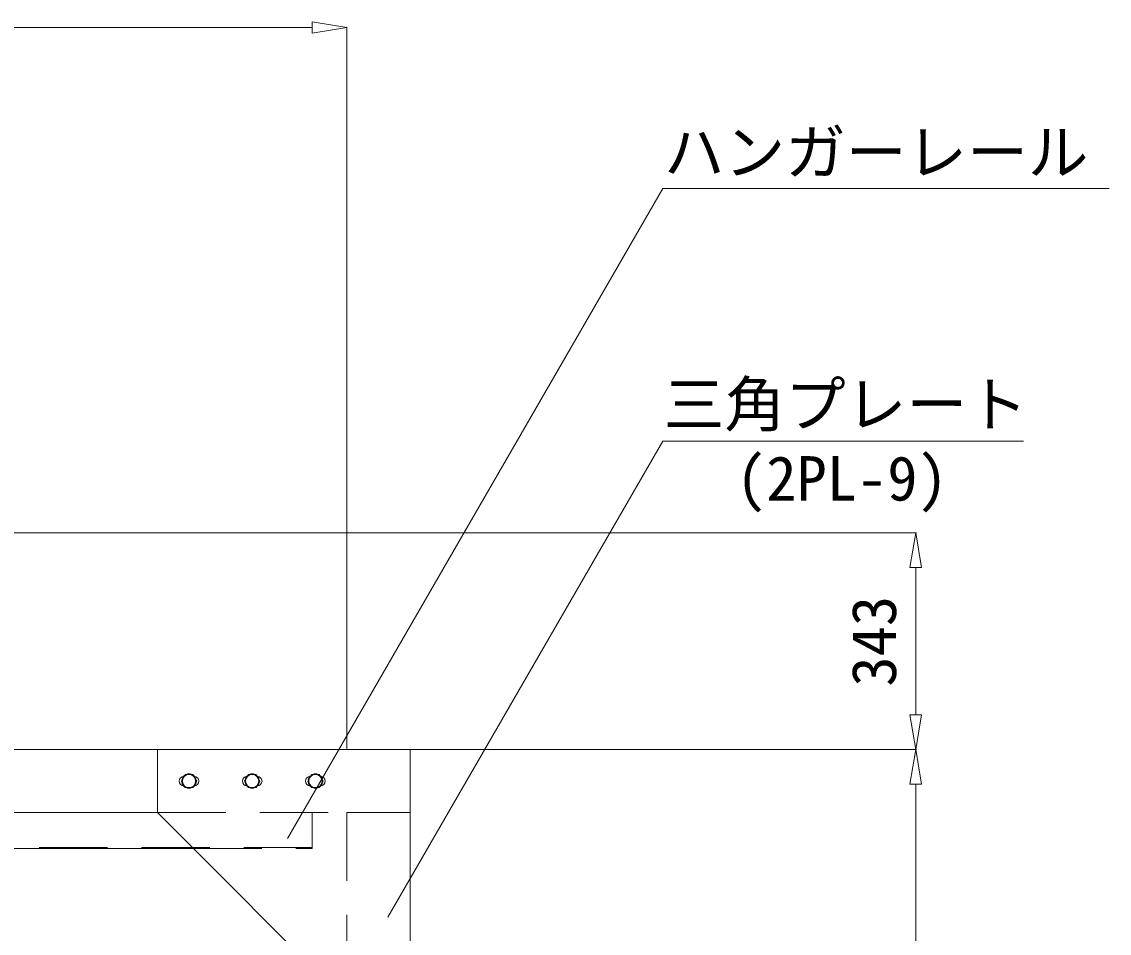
# Model space of a CAD drawing. Units: millimetres, scale not verified. Extents: x -10062 to 10062, y -16938 to 16938.
# Drawn here: x -277 to 1444, y 10433 to 11877 of the extents above; entities that cross this region are included whole.
import ezdxf
from ezdxf.enums import TextEntityAlignment as Align

# ---------------------------------------------------------------- set-up
doc = ezdxf.new("R2010")
doc.units = ezdxf.units.MM
doc.header["$LTSCALE"] = 90
doc.linetypes.add('DASHED1', pattern=[1.8, 1.2, -0.6])
for name, color, linetype, lineweight in [('0-6_ﾎﾞﾙﾄ類', 134, 'Continuous', 18), ('0-C_寸法', 134, 'Continuous', 18), ('1-A_標準柱', 134, 'Continuous', 18), ('1-B_文字', 134, 'Continuous', 18), ('2-1_連結用梁36', 134, 'Continuous', 18)]:
    doc.layers.add(name, color=color, linetype=linetype, lineweight=lineweight)
doc.styles.add('ＭＳ ゴシック', font='')
doc.styles.get('ＭＳ ゴシック').set_extended_font_data('MS Gothic')

msp = doc.modelspace()

# ---------------------------------------------------------------- linework, layer by layer
at = {"layer": '0-6_ﾎﾞﾙﾄ類'}
for points in [[(-6.43, 10685), (-0.38, 10674.5), (-6.43, 10664), (-18.56, 10664), (-24.62, 10674.5), (-18.56, 10685)], [(93.56, 10685), (99.62, 10674.5), (93.56, 10664), (81.44, 10664), (75.38, 10674.5), (81.44, 10685)], [(193.56, 10685), (199.62, 10674.5), (193.56, 10664), (181.44, 10664), (175.37, 10674.5), (181.44, 10685)]]:
    msp.add_lwpolyline(points, close=True, dxfattribs=at)
for centre in [(-12.5, 10674.5), (87.5, 10674.5), (187.5, 10674.5)]:
    msp.add_circle(centre, 10.5, dxfattribs=at)
for centre, radius, start, end in [((-12.5, 10674.5), 11.35, 127.685, 172.315), ((-12.5, 10674.5), 11.35, 187.685, 232.315), ((-12.5, 10674.5), 11, 132.659, 167.341), ((-12.5, 10674.5), 11, 192.659, 227.341), ((-12.5, 10674.5), 11.35, 67.685, 112.315), ((-12.5, 10674.5), 11, 72.659, 107.341), ((-12.5, 10674.5), 11.35, 7.685, 52.315), ((-12.5, 10674.5), 11.35, 307.685, 352.315), ((-12.5, 10674.5), 11, 12.659, 47.341), ((-12.5, 10674.5), 11, 312.659, 347.341), ((87.5, 10674.5), 11.35, 127.685, 172.315), ((87.5, 10674.5), 11.35, 187.685, 232.315), ((87.5, 10674.5), 11, 132.659, 167.341), ((87.5, 10674.5), 11, 192.659, 227.341), ((87.5, 10674.5), 11.35, 67.685, 112.315), ((87.5, 10674.5), 11, 72.659, 107.341), ((87.5, 10674.5), 11.35, 7.685, 52.315), ((87.5, 10674.5), 11.35, 307.685, 352.315), ((87.5, 10674.5), 11, 12.659, 47.341), ((87.5, 10674.5), 11, 312.659, 347.341), ((187.5, 10674.5), 11.35, 127.685, 172.315), ((187.5, 10674.5), 11.35, 187.685, 232.315), ((187.5, 10674.5), 11, 132.659, 167.341), ((187.5, 10674.5), 11, 192.659, 227.341), ((187.5, 10674.5), 11.35, 67.685, 112.315), ((187.5, 10674.5), 11, 72.659, 107.341), ((187.5, 10674.5), 11.35, 7.685, 52.315), ((187.5, 10674.5), 11.35, 307.685, 352.315), ((187.5, 10674.5), 11, 12.659, 47.341), ((187.5, 10674.5), 11, 312.659, 347.341), ((-12.5, 10674.5), 11.35, 247.685, 292.315), ((-12.5, 10674.5), 11, 252.659, 287.341), ((87.5, 10674.5), 11.35, 247.685, 292.315), ((87.5, 10674.5), 11, 252.659, 287.341), ((187.5, 10674.5), 11.35, 247.685, 292.315), ((187.5, 10674.5), 11, 252.659, 287.341)]:
    msp.add_arc(centre, radius, start, end, dxfattribs=at)
at = {"layer": '0-C_寸法'}
for p, q in [((182.5, 11876.67), (237.5, 11867.5)), ((182.5, 11876.67), (182.5, 11858.34)), ((-6907.5, 11867.5), (182.5, 11867.5)), ((237.5, 11867.5), (182.5, 11858.34)), ((237.5, 10725.5), (237.5, 11868.5)), ((-3361.5, 11067.5), (1138.5, 11067.5)), ((1128.33, 11012.5), (1137.5, 11067.5)), ((1137.5, 11067.5), (1146.66, 11012.5)), ((1128.33, 11012.5), (1146.66, 11012.5)), ((1137.5, 11012.5), (1137.5, 10779.5)), ((1128.33, 10779.5), (1137.5, 10724.5)), ((1128.33, 10779.5), (1146.66, 10779.5)), ((1137.5, 10724.5), (1146.66, 10779.5)), ((338.5, 10724.5), (1138.5, 10724.5)), ((338.5, 10724.5), (1138.5, 10724.5)), ((1128.33, 10669.5), (1137.5, 10724.5)), ((1137.5, 10724.5), (1146.66, 10669.5)), ((1128.33, 10669.5), (1146.66, 10669.5)), ((1137.5, 10669.5), (1137.5, 6279.5))]:
    msp.add_line(p, q, dxfattribs=at)
at = {"layer": '1-A_標準柱', "linetype": 'DASHED1'}
for q in [(237.5, 10324.5), (337.5, 10624.5)]:
    msp.add_line((237.5, 10624.5), q, dxfattribs=at)
at = {"layer": '1-A_標準柱'}
msp.add_lwpolyline([(-62.5, 10724.5), (337.5, 10724.5), (337.5, 10324.5), (237.5, 10324.5), (-62.5, 10624.5)], close=True, dxfattribs=at)
for centre, start, end in [((-20.5, 10674.5), 90.3581, 269.6419), ((-4.5, 10674.5), 270.35428, 89.63808), ((79.5, 10674.5), 90.3581, 269.6419), ((95.5, 10674.5), 270.3581, 89.6419), ((179.5, 10674.5), 90.3581, 269.6419), ((195.5, 10674.5), 270.3581, 89.6419)]:
    msp.add_arc(centre, 7.5, start, end, dxfattribs=at)
at = {"layer": '1-B_文字'}
for p, q in [((737.86, 11612.5), (1443.79, 11612.5)), ((737.86, 11212.5), (1307.96, 11212.5))]:
    msp.add_line(p, q, dxfattribs=at)
for points in [[(143.28, 10583.29), (737.5, 11612.5), (737.86, 11612.5)], [(302.31, 10458.73), (737.5, 11212.5), (737.86, 11212.5)]]:
    msp.add_lwpolyline(points, dxfattribs=at)
at = {"layer": '2-1_連結用梁36', "linetype": 'DASHED1'}
for p, q in [((-62.5, 10624.5), (337.5, 10624.5)), ((182.5, 10567.5), (182.5, 10624.5)), ((182.5, 10569.1), (-3362.5, 10569.1)), ((-5.5, 10567.5), (182.5, 10567.5))]:
    msp.add_line(p, q, dxfattribs=at)
at = {"layer": '2-1_連結用梁36'}
for points in [[(-3356.5, 10724.5), (-3356.5, 10624.5), (-62.5, 10624.5)], [(337.5, 10624.5), (337.5, 10724.5), (-3342.2, 10724.5)], [(-62.5, 10624.5), (-3362.5, 10624.5), (-3362.5, 10567.5), (-5.5, 10567.5)]]:
    msp.add_lwpolyline(points, dxfattribs=at)

# ---------------------------------------------------------------- texts
at = {"layer": '0-C_寸法', "style": 'ＭＳ ゴシック'}
msp.add_text('343', height=70.38, rotation=90, dxfattribs=at).set_placement((1127.6, 10824), align=Align.BOTTOM_LEFT)
at = {"layer": '1-B_文字', "style": 'ＭＳ ゴシック'}
for s, p in [('ハンガーレール', (738.86, 11613.94)), ('三角プレート', (738.86, 11214.8)), ('(2PL-9)', (853.12, 11097.4))]:
    msp.add_text(s, height=70.38, dxfattribs=at).set_placement(p, align=Align.BOTTOM_LEFT)

doc.saveas('drawing.dxf')
